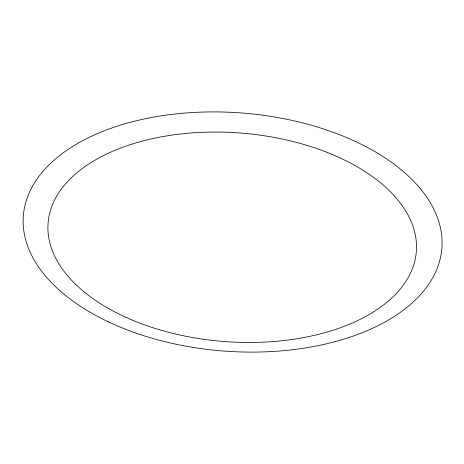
<?xml version="1.0" encoding="UTF-8"?>
<svg xmlns="http://www.w3.org/2000/svg" width="464" height="464" viewBox="0 0 464 464"><rect width="100%" height="100%" fill="white"/><g stroke="black" fill="none" stroke-linecap="round" stroke-linejoin="round"><path stroke-width="0.7" d="M108.495 321.906A209.885 119.37 4.4 0 0 440.8 256.024A209.885 119.37 4.4 0 0 148.538 118.082A209.885 119.37 4.4 0 0 108.495 321.906M126.556 317.602A184.666 104.568 4.4 0 0 415.808 255.937A184.666 104.568 4.4 0 0 154.257 138.249A184.666 104.568 4.4 0 0 126.556 317.602"/></g></svg>
